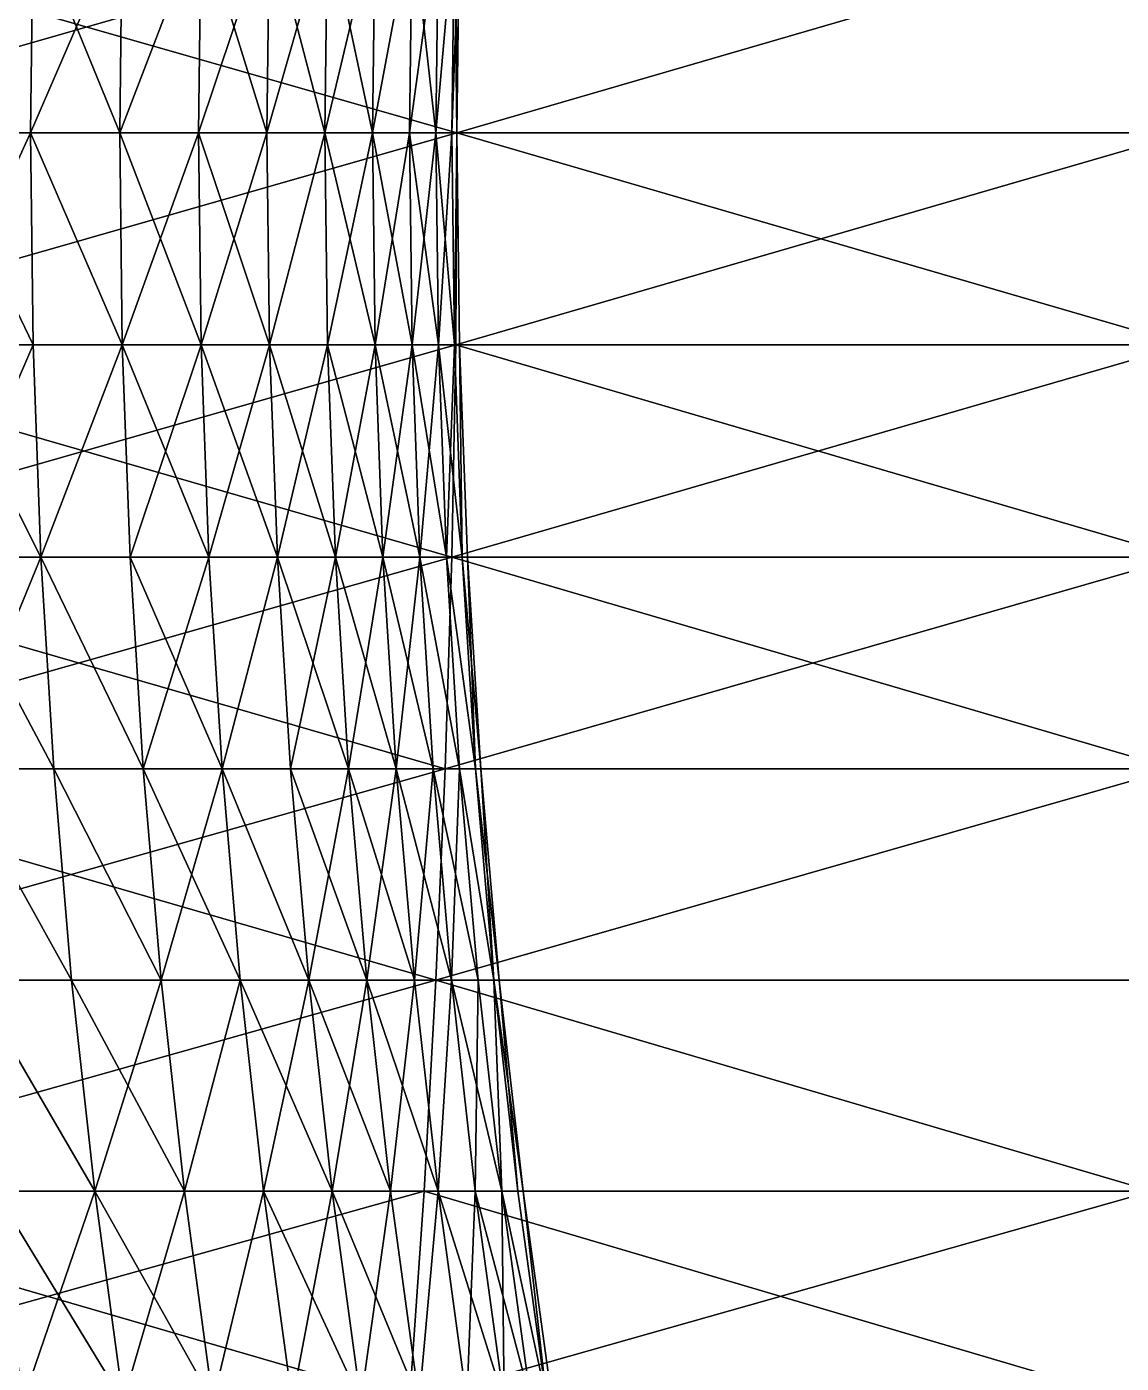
# Model space of a CAD drawing. Header units: millimetres. Extents: x -3250 to 8000, y -3250 to 3250.
# Drawn here: x 6359.5 to 6462.5, y -115.6 to 10 of the extents above; entities that cross this region are included whole.
import ezdxf

# ---------------------------------------------------------------- set-up
doc = ezdxf.new("R2010")
doc.units = ezdxf.units.MM
doc.header["$MEASUREMENT"] = 0
doc.layers.add('MESH_3D', color=2, linetype='CONTINUOUS')

msp = doc.modelspace()

# ---------------------------------------------------------------- linework, layer by layer
at = {"layer": 'MESH_3D'}
for points in [[(6330.29, 19.94, 789.91), (6400, 0, 828.72), (6330.41, 0, 789.69)], [(6330.29, 19.94, 789.91), (6399.88, 19.94, 828.93), (6400, 0, 828.72)], [(6399.88, 19.94, 25871.07), (6330.29, 19.94, 25910.09), (6330.41, 0, 25910.31)], [(6399.88, 19.94, 25871.07), (6330.41, 0, 25910.31), (6400, 0, 25871.28)], [(6350.52, 0, 3205.19), (6359.88, 0, 3243.97), (6360.13, 19.94, 3243.91)], [(6350.52, 0, 3205.19), (6360.13, 19.94, 3243.91), (6350.76, 19.94, 3205.13)], [(6360.13, 19.94, 23456.09), (6359.88, 0, 23456.03), (6350.52, 0, 23494.81)], [(6360.13, 19.94, 23456.09), (6350.52, 0, 23494.81), (6350.76, 19.94, 23494.87)], [(6359.88, 0, 3243.97), (6368.28, 0, 3282.97), (6360.13, 19.94, 3243.91)], [(6368.52, 19.94, 23417.08), (6368.28, 0, 23417.03), (6359.88, 0, 23456.03)], [(6368.52, 19.94, 23417.08), (6359.88, 0, 23456.03), (6360.13, 19.94, 23456.09)], [(6360.13, 19.94, 3243.91), (6368.28, 0, 3282.97), (6368.52, 19.94, 3282.92)], [(6368.28, 0, 3282.97), (6375.94, 19.94, 3322.12), (6368.52, 19.94, 3282.92)], [(6368.28, 0, 3282.97), (6375.69, 0, 3322.16), (6375.94, 19.94, 3322.12)], [(6375.94, 19.94, 23377.88), (6375.69, 0, 23377.84), (6368.28, 0, 23417.03)], [(6375.94, 19.94, 23377.88), (6368.28, 0, 23417.03), (6368.52, 19.94, 23417.08)], [(6375.69, 0, 3322.16), (6382.38, 19.94, 3361.5), (6375.94, 19.94, 3322.12)], [(6375.69, 0, 3322.16), (6382.13, 0, 3361.53), (6382.38, 19.94, 3361.5)], [(6375.94, 19.94, 23377.88), (6382.13, 0, 23338.47), (6375.69, 0, 23377.84)], [(6382.38, 19.94, 23338.5), (6382.13, 0, 23338.47), (6375.94, 19.94, 23377.88)], [(6382.13, 0, 3361.53), (6387.83, 19.94, 3401.02), (6382.38, 19.94, 3361.5)], [(6382.13, 0, 3361.53), (6387.58, 0, 3401.05), (6387.83, 19.94, 3401.02)], [(6382.38, 19.94, 23338.5), (6387.58, 0, 23298.95), (6382.13, 0, 23338.47)], [(6387.83, 19.94, 23298.98), (6387.58, 0, 23298.95), (6382.38, 19.94, 23338.5)], [(6387.58, 0, 3401.05), (6392.05, 0, 3440.69), (6387.83, 19.94, 3401.02)], [(6392.3, 19.94, 23259.33), (6392.05, 0, 23259.31), (6387.58, 0, 23298.95)], [(6392.3, 19.94, 23259.33), (6387.58, 0, 23298.95), (6387.83, 19.94, 23298.98)], [(6387.83, 19.94, 3401.02), (6392.05, 0, 3440.69), (6392.3, 19.94, 3440.67)], [(6392.05, 0, 3440.69), (6395.77, 19.94, 3480.41), (6392.3, 19.94, 3440.67)], [(6392.05, 0, 3440.69), (6395.53, 0, 3480.43), (6395.77, 19.94, 3480.41)], [(6395.77, 19.94, 23219.59), (6395.53, 0, 23219.57), (6392.05, 0, 23259.31)], [(6395.77, 19.94, 23219.59), (6392.05, 0, 23259.31), (6392.3, 19.94, 23259.33)], [(6395.53, 0, 3480.43), (6398.01, 0, 3520.25), (6395.77, 19.94, 3480.41)], [(6398.26, 19.94, 23179.77), (6398.01, 0, 23179.75), (6395.53, 0, 23219.57)], [(6398.26, 19.94, 23179.77), (6395.53, 0, 23219.57), (6395.77, 19.94, 23219.59)], [(6395.77, 19.94, 3480.41), (6398.01, 0, 3520.25), (6398.26, 19.94, 3520.23)], [(6398.01, 0, 3520.25), (6399.5, 0, 3560.11), (6399.75, 19.94, 3560.1)], [(6398.01, 0, 3520.25), (6399.75, 19.94, 3560.1), (6398.26, 19.94, 3520.23)], [(6399.75, 19.94, 23139.9), (6399.5, 0, 23139.89), (6398.01, 0, 23179.75)], [(6399.75, 19.94, 23139.9), (6398.01, 0, 23179.75), (6398.26, 19.94, 23179.77)], [(6399.5, 0, 3560.11), (6400.25, 19.94, 3600), (6399.75, 19.94, 3560.1)], [(6399.5, 0, 3560.11), (6400, 0, 3600), (6400.25, 19.94, 3600)], [(6399.75, 19.94, 23139.9), (6400, 0, 23100), (6399.5, 0, 23139.89)], [(6399.75, 19.94, 23139.9), (6400.25, 19.94, 23100), (6400, 0, 23100)], [(6399.88, 19.94, 828.93), (6468.46, 19.94, 869.68), (6400, 0, 828.72)], [(6468.46, 19.94, 25830.32), (6399.88, 19.94, 25871.07), (6400, 0, 25871.28)], [(6468.46, 19.94, 869.68), (6468.59, 0, 869.47), (6400, 0, 828.72)], [(6400.25, 19.94, 23100), (6400.25, 19.94, 3600), (6400, 0, 3600)], [(6400, 0, 23100), (6400.25, 19.94, 23100), (6400, 0, 3600)], [(6468.46, 19.94, 25830.32), (6400, 0, 25871.28), (6468.59, 0, 25830.53)], [(6330.29, -19.94, 789.91), (6330.41, 0, 789.69), (6400, 0, 828.72)], [(6330.29, -19.94, 789.91), (6400, 0, 828.72), (6399.88, -19.94, 828.93)], [(6400, 0, 25871.28), (6330.29, -19.94, 25910.09), (6399.88, -19.94, 25871.07)], [(6400, 0, 25871.28), (6330.41, 0, 25910.31), (6330.29, -19.94, 25910.09)], [(6350.76, -19.94, 3205.13), (6359.88, 0, 3243.97), (6350.52, 0, 3205.19)], [(6360.13, -19.94, 23456.09), (6350.52, 0, 23494.81), (6359.88, 0, 23456.03)], [(6360.13, -19.94, 23456.09), (6350.76, -19.94, 23494.87), (6350.52, 0, 23494.81)], [(6350.76, -19.94, 3205.13), (6360.13, -19.94, 3243.91), (6359.88, 0, 3243.97)], [(6359.88, 0, 3243.97), (6368.52, -19.94, 3282.92), (6368.28, 0, 3282.97)], [(6360.13, -19.94, 3243.91), (6368.52, -19.94, 3282.92), (6359.88, 0, 3243.97)], [(6368.52, -19.94, 23417.08), (6359.88, 0, 23456.03), (6368.28, 0, 23417.03)], [(6368.52, -19.94, 23417.08), (6360.13, -19.94, 23456.09), (6359.88, 0, 23456.03)], [(6368.52, -19.94, 3282.92), (6375.69, 0, 3322.16), (6368.28, 0, 3282.97)], [(6375.94, -19.94, 23377.88), (6368.28, 0, 23417.03), (6375.69, 0, 23377.84)], [(6375.94, -19.94, 23377.88), (6368.52, -19.94, 23417.08), (6368.28, 0, 23417.03)], [(6368.52, -19.94, 3282.92), (6375.94, -19.94, 3322.12), (6375.69, 0, 3322.16)], [(6375.69, 0, 3322.16), (6382.38, -19.94, 3361.5), (6382.13, 0, 3361.53)], [(6375.94, -19.94, 3322.12), (6382.38, -19.94, 3361.5), (6375.69, 0, 3322.16)], [(6375.94, -19.94, 23377.88), (6375.69, 0, 23377.84), (6382.13, 0, 23338.47)], [(6382.38, -19.94, 23338.5), (6375.94, -19.94, 23377.88), (6382.13, 0, 23338.47)], [(6382.38, -19.94, 3361.5), (6387.58, 0, 3401.05), (6382.13, 0, 3361.53)], [(6382.38, -19.94, 23338.5), (6382.13, 0, 23338.47), (6387.58, 0, 23298.95)], [(6382.38, -19.94, 3361.5), (6387.83, -19.94, 3401.02), (6387.58, 0, 3401.05)], [(6387.83, -19.94, 23298.98), (6382.38, -19.94, 23338.5), (6387.58, 0, 23298.95)], [(6387.83, -19.94, 3401.02), (6392.05, 0, 3440.69), (6387.58, 0, 3401.05)], [(6392.3, -19.94, 23259.33), (6387.58, 0, 23298.95), (6392.05, 0, 23259.31)], [(6392.3, -19.94, 23259.33), (6387.83, -19.94, 23298.98), (6387.58, 0, 23298.95)], [(6387.83, -19.94, 3401.02), (6392.3, -19.94, 3440.67), (6392.05, 0, 3440.69)], [(6392.3, -19.94, 3440.67), (6395.53, 0, 3480.43), (6392.05, 0, 3440.69)], [(6395.77, -19.94, 23219.59), (6392.05, 0, 23259.31), (6395.53, 0, 23219.57)], [(6395.77, -19.94, 23219.59), (6392.3, -19.94, 23259.33), (6392.05, 0, 23259.31)], [(6392.3, -19.94, 3440.67), (6395.77, -19.94, 3480.41), (6395.53, 0, 3480.43)], [(6395.77, -19.94, 3480.41), (6398.01, 0, 3520.25), (6395.53, 0, 3480.43)], [(6398.26, -19.94, 23179.77), (6395.53, 0, 23219.57), (6398.01, 0, 23179.75)], [(6398.26, -19.94, 23179.77), (6395.77, -19.94, 23219.59), (6395.53, 0, 23219.57)], [(6395.77, -19.94, 3480.41), (6398.26, -19.94, 3520.23), (6398.01, 0, 3520.25)], [(6398.01, 0, 3520.25), (6399.75, -19.94, 3560.1), (6399.5, 0, 3560.11)], [(6398.26, -19.94, 3520.23), (6399.75, -19.94, 3560.1), (6398.01, 0, 3520.25)], [(6398.26, -19.94, 23179.77), (6398.01, 0, 23179.75), (6399.5, 0, 23139.89)], [(6399.75, -19.94, 23139.9), (6398.26, -19.94, 23179.77), (6399.5, 0, 23139.89)], [(6399.75, -19.94, 3560.1), (6400, 0, 3600), (6399.5, 0, 3560.11)], [(6399.75, -19.94, 23139.9), (6399.5, 0, 23139.89), (6400, 0, 23100)], [(6399.75, -19.94, 23139.9), (6400, 0, 23100), (6400.25, -19.94, 23100)], [(6399.88, -19.94, 828.93), (6400, 0, 828.72), (6468.46, -19.94, 869.68)], [(6468.59, 0, 25830.53), (6399.88, -19.94, 25871.07), (6468.46, -19.94, 25830.32)], [(6468.59, 0, 25830.53), (6400, 0, 25871.28), (6399.88, -19.94, 25871.07)], [(6468.46, -19.94, 869.68), (6400, 0, 828.72), (6468.59, 0, 869.47)], [(6400.25, -19.94, 23100), (6400, 0, 23100), (6400, 0, 3600)], [(6399.75, -19.94, 3560.1), (6400.25, -19.94, 3600), (6400, 0, 3600)], [(6400.25, -19.94, 23100), (6400, 0, 3600), (6400.25, -19.94, 3600)], [(6330.29, -19.94, 789.91), (6399.5, -39.88, 829.58), (6329.94, -39.88, 790.56)], [(6399.88, -19.94, 25871.07), (6330.29, -19.94, 25910.09), (6329.94, -39.88, 25909.44)], [(6399.88, -19.94, 25871.07), (6329.94, -39.88, 25909.44), (6399.5, -39.88, 25870.42)], [(6330.29, -19.94, 789.91), (6399.88, -19.94, 828.93), (6399.5, -39.88, 829.58)], [(6351.49, -39.88, 3204.94), (6360.13, -19.94, 3243.91), (6350.76, -19.94, 3205.13)], [(6360.85, -39.88, 23456.25), (6350.76, -19.94, 23494.87), (6360.13, -19.94, 23456.09)], [(6360.85, -39.88, 23456.25), (6351.49, -39.88, 23495.06), (6350.76, -19.94, 23494.87)], [(6351.49, -39.88, 3204.94), (6360.85, -39.88, 3243.75), (6360.13, -19.94, 3243.91)], [(6360.85, -39.88, 3243.75), (6368.52, -19.94, 3282.92), (6360.13, -19.94, 3243.91)], [(6368.52, -19.94, 23417.08), (6360.85, -39.88, 23456.25), (6360.13, -19.94, 23456.09)], [(6360.85, -39.88, 3243.75), (6369.25, -39.88, 3282.77), (6368.52, -19.94, 3282.92)], [(6369.25, -39.88, 23417.23), (6360.85, -39.88, 23456.25), (6368.52, -19.94, 23417.08)], [(6369.25, -39.88, 3282.77), (6375.94, -19.94, 3322.12), (6368.52, -19.94, 3282.92)], [(6376.67, -39.88, 23378.01), (6369.25, -39.88, 23417.23), (6368.52, -19.94, 23417.08)], [(6376.67, -39.88, 23378.01), (6368.52, -19.94, 23417.08), (6375.94, -19.94, 23377.88)], [(6369.25, -39.88, 3282.77), (6376.67, -39.88, 3321.99), (6375.94, -19.94, 3322.12)], [(6376.67, -39.88, 3321.99), (6382.38, -19.94, 3361.5), (6375.94, -19.94, 3322.12)], [(6383.11, -39.88, 23338.62), (6375.94, -19.94, 23377.88), (6382.38, -19.94, 23338.5)], [(6383.11, -39.88, 23338.62), (6376.67, -39.88, 23378.01), (6375.94, -19.94, 23377.88)], [(6376.67, -39.88, 3321.99), (6383.11, -39.88, 3361.38), (6382.38, -19.94, 3361.5)], [(6383.11, -39.88, 3361.38), (6387.83, -19.94, 3401.02), (6382.38, -19.94, 3361.5)], [(6388.57, -39.88, 23299.07), (6382.38, -19.94, 23338.5), (6387.83, -19.94, 23298.98)], [(6388.57, -39.88, 23299.07), (6383.11, -39.88, 23338.62), (6382.38, -19.94, 23338.5)], [(6383.11, -39.88, 3361.38), (6388.57, -39.88, 3400.93), (6387.83, -19.94, 3401.02)], [(6388.57, -39.88, 3400.93), (6392.3, -19.94, 3440.67), (6387.83, -19.94, 3401.02)], [(6393.04, -39.88, 23259.41), (6387.83, -19.94, 23298.98), (6392.3, -19.94, 23259.33)], [(6393.04, -39.88, 23259.41), (6388.57, -39.88, 23299.07), (6387.83, -19.94, 23298.98)], [(6388.57, -39.88, 3400.93), (6393.04, -39.88, 3440.59), (6392.3, -19.94, 3440.67)], [(6393.04, -39.88, 3440.59), (6395.77, -19.94, 3480.41), (6392.3, -19.94, 3440.67)], [(6396.52, -39.88, 23219.64), (6393.04, -39.88, 23259.41), (6392.3, -19.94, 23259.33)], [(6396.52, -39.88, 23219.64), (6392.3, -19.94, 23259.33), (6395.77, -19.94, 23219.59)], [(6393.04, -39.88, 3440.59), (6396.52, -39.88, 3480.36), (6395.77, -19.94, 3480.41)], [(6396.52, -39.88, 3480.36), (6398.26, -19.94, 3520.23), (6395.77, -19.94, 3480.41)], [(6399, -39.88, 23179.8), (6395.77, -19.94, 23219.59), (6398.26, -19.94, 23179.77)], [(6399, -39.88, 23179.8), (6396.52, -39.88, 23219.64), (6395.77, -19.94, 23219.59)], [(6396.52, -39.88, 3480.36), (6399, -39.88, 3520.2), (6398.26, -19.94, 3520.23)], [(6399, -39.88, 3520.2), (6399.75, -19.94, 3560.1), (6398.26, -19.94, 3520.23)], [(6400.5, -39.88, 23139.91), (6399, -39.88, 23179.8), (6398.26, -19.94, 23179.77)], [(6400.5, -39.88, 23139.91), (6398.26, -19.94, 23179.77), (6399.75, -19.94, 23139.9)], [(6399, -39.88, 3520.2), (6400.5, -39.88, 3560.09), (6399.75, -19.94, 3560.1)], [(6399.5, -39.88, 829.58), (6468.46, -19.94, 869.68), (6468.07, -39.88, 870.32)], [(6399.88, -19.94, 828.93), (6468.46, -19.94, 869.68), (6399.5, -39.88, 829.58)], [(6468.07, -39.88, 25829.68), (6399.88, -19.94, 25871.07), (6399.5, -39.88, 25870.42)], [(6400.5, -39.88, 3560.09), (6400.25, -19.94, 3600), (6399.75, -19.94, 3560.1)], [(6400.5, -39.88, 23139.91), (6399.75, -19.94, 23139.9), (6400.25, -19.94, 23100)], [(6468.46, -19.94, 25830.32), (6399.88, -19.94, 25871.07), (6468.07, -39.88, 25829.68)], [(6400.5, -39.88, 3560.09), (6400.99, -39.88, 3600), (6400.25, -19.94, 3600)], [(6400.99, -39.88, 23100), (6400.25, -19.94, 23100), (6400.25, -19.94, 3600)], [(6400.99, -39.88, 23100), (6400.25, -19.94, 3600), (6400.99, -39.88, 3600)], [(6400.5, -39.88, 23139.91), (6400.25, -19.94, 23100), (6400.99, -39.88, 23100)], [(6329.94, -39.88, 790.56), (6398.88, -59.78, 830.66), (6329.34, -59.78, 791.66)], [(6399.5, -39.88, 25870.42), (6329.34, -59.78, 25908.34), (6398.88, -59.78, 25869.34)], [(6399.5, -39.88, 25870.42), (6329.94, -39.88, 25909.44), (6329.34, -59.78, 25908.34)], [(6329.94, -39.88, 790.56), (6399.5, -39.88, 829.58), (6398.88, -59.78, 830.66)], [(6351.49, -39.88, 3204.94), (6362.07, -59.78, 3243.47), (6360.85, -39.88, 3243.75)], [(6352.69, -59.78, 3204.64), (6362.07, -59.78, 3243.47), (6351.49, -39.88, 3204.94)], [(6360.85, -39.88, 23456.25), (6352.69, -59.78, 23495.36), (6351.49, -39.88, 23495.06)], [(6362.07, -59.78, 23456.53), (6352.69, -59.78, 23495.36), (6360.85, -39.88, 23456.25)], [(6360.85, -39.88, 3243.75), (6370.47, -59.78, 3282.52), (6369.25, -39.88, 3282.77)], [(6362.07, -59.78, 3243.47), (6370.47, -59.78, 3282.52), (6360.85, -39.88, 3243.75)], [(6370.47, -59.78, 23417.48), (6360.85, -39.88, 23456.25), (6369.25, -39.88, 23417.23)], [(6370.47, -59.78, 23417.48), (6362.07, -59.78, 23456.53), (6360.85, -39.88, 23456.25)], [(6369.25, -39.88, 3282.77), (6377.9, -59.78, 3321.77), (6376.67, -39.88, 3321.99)], [(6370.47, -59.78, 3282.52), (6377.9, -59.78, 3321.77), (6369.25, -39.88, 3282.77)], [(6376.67, -39.88, 23378.01), (6370.47, -59.78, 23417.48), (6369.25, -39.88, 23417.23)], [(6377.9, -59.78, 23378.23), (6370.47, -59.78, 23417.48), (6376.67, -39.88, 23378.01)], [(6377.9, -59.78, 3321.77), (6383.11, -39.88, 3361.38), (6376.67, -39.88, 3321.99)], [(6383.11, -39.88, 23338.62), (6377.9, -59.78, 23378.23), (6376.67, -39.88, 23378.01)], [(6377.9, -59.78, 3321.77), (6384.34, -59.78, 3361.2), (6383.11, -39.88, 3361.38)], [(6384.34, -59.78, 23338.8), (6377.9, -59.78, 23378.23), (6383.11, -39.88, 23338.62)], [(6384.34, -59.78, 3361.2), (6388.57, -39.88, 3400.93), (6383.11, -39.88, 3361.38)], [(6389.8, -59.78, 23299.23), (6383.11, -39.88, 23338.62), (6388.57, -39.88, 23299.07)], [(6389.8, -59.78, 23299.23), (6384.34, -59.78, 23338.8), (6383.11, -39.88, 23338.62)], [(6384.34, -59.78, 3361.2), (6389.8, -59.78, 3400.77), (6388.57, -39.88, 3400.93)], [(6388.57, -39.88, 3400.93), (6394.28, -59.78, 3440.47), (6393.04, -39.88, 3440.59)], [(6389.8, -59.78, 3400.77), (6394.28, -59.78, 3440.47), (6388.57, -39.88, 3400.93)], [(6393.04, -39.88, 23259.41), (6389.8, -59.78, 23299.23), (6388.57, -39.88, 23299.07)], [(6394.28, -59.78, 23259.53), (6389.8, -59.78, 23299.23), (6393.04, -39.88, 23259.41)], [(6394.28, -59.78, 3440.47), (6396.52, -39.88, 3480.36), (6393.04, -39.88, 3440.59)], [(6397.76, -59.78, 23219.74), (6394.28, -59.78, 23259.53), (6393.04, -39.88, 23259.41)], [(6397.76, -59.78, 23219.74), (6393.04, -39.88, 23259.41), (6396.52, -39.88, 23219.64)], [(6394.28, -59.78, 3440.47), (6397.76, -59.78, 3480.26), (6396.52, -39.88, 3480.36)], [(6396.52, -39.88, 3480.36), (6400.25, -59.78, 3520.14), (6399, -39.88, 3520.2)], [(6397.76, -59.78, 3480.26), (6400.25, -59.78, 3520.14), (6396.52, -39.88, 3480.36)], [(6400.25, -59.78, 23179.86), (6397.76, -59.78, 23219.74), (6396.52, -39.88, 23219.64)], [(6400.25, -59.78, 23179.86), (6396.52, -39.88, 23219.64), (6399, -39.88, 23179.8)], [(6399.5, -39.88, 829.58), (6467.43, -59.78, 871.38), (6398.88, -59.78, 830.66)], [(6468.07, -39.88, 25829.68), (6399.5, -39.88, 25870.42), (6398.88, -59.78, 25869.34)], [(6468.07, -39.88, 25829.68), (6398.88, -59.78, 25869.34), (6467.43, -59.78, 25828.62)], [(6399, -39.88, 3520.2), (6401.74, -59.78, 3560.06), (6400.5, -39.88, 3560.09)], [(6400.25, -59.78, 3520.14), (6401.74, -59.78, 3560.06), (6399, -39.88, 3520.2)], [(6401.74, -59.78, 23139.94), (6400.25, -59.78, 23179.86), (6399, -39.88, 23179.8)], [(6401.74, -59.78, 23139.94), (6399, -39.88, 23179.8), (6400.5, -39.88, 23139.91)], [(6399.5, -39.88, 829.58), (6468.07, -39.88, 870.32), (6467.43, -59.78, 871.38)], [(6400.5, -39.88, 3560.09), (6402.24, -59.78, 3600), (6400.99, -39.88, 3600)], [(6401.74, -59.78, 3560.06), (6402.24, -59.78, 3600), (6400.5, -39.88, 3560.09)], [(6401.74, -59.78, 23139.94), (6400.5, -39.88, 23139.91), (6400.99, -39.88, 23100)], [(6402.24, -59.78, 23100), (6400.99, -39.88, 23100), (6400.99, -39.88, 3600)], [(6402.24, -59.78, 23100), (6400.99, -39.88, 3600), (6402.24, -59.78, 3600)], [(6401.74, -59.78, 23139.94), (6400.99, -39.88, 23100), (6402.24, -59.78, 23100)], [(6329.34, -59.78, 791.66), (6398.01, -79.65, 832.16), (6328.51, -79.65, 793.18)], [(6398.88, -59.78, 25869.34), (6328.51, -79.65, 25906.82), (6398.01, -79.65, 25867.84)], [(6398.88, -59.78, 25869.34), (6329.34, -59.78, 25908.34), (6328.51, -79.65, 25906.82)], [(6329.34, -59.78, 791.66), (6398.88, -59.78, 830.66), (6398.01, -79.65, 832.16)], [(6352.69, -59.78, 3204.64), (6363.76, -79.65, 3243.08), (6362.07, -59.78, 3243.47)], [(6354.38, -79.65, 3204.21), (6363.76, -79.65, 3243.08), (6352.69, -59.78, 3204.64)], [(6363.76, -79.65, 23456.92), (6352.69, -59.78, 23495.36), (6362.07, -59.78, 23456.53)], [(6363.76, -79.65, 23456.92), (6354.38, -79.65, 23495.79), (6352.69, -59.78, 23495.36)], [(6362.07, -59.78, 3243.47), (6372.17, -79.65, 3282.18), (6370.47, -59.78, 3282.52)], [(6363.76, -79.65, 3243.08), (6372.17, -79.65, 3282.18), (6362.07, -59.78, 3243.47)], [(6372.17, -79.65, 23417.82), (6363.76, -79.65, 23456.92), (6362.07, -59.78, 23456.53)], [(6372.17, -79.65, 23417.82), (6362.07, -59.78, 23456.53), (6370.47, -59.78, 23417.48)], [(6372.17, -79.65, 3282.18), (6377.9, -59.78, 3321.77), (6370.47, -59.78, 3282.52)], [(6379.61, -79.65, 23378.53), (6370.47, -59.78, 23417.48), (6377.9, -59.78, 23378.23)], [(6379.61, -79.65, 23378.53), (6372.17, -79.65, 23417.82), (6370.47, -59.78, 23417.48)], [(6372.17, -79.65, 3282.18), (6379.61, -79.65, 3321.47), (6377.9, -59.78, 3321.77)], [(6377.9, -59.78, 3321.77), (6386.06, -79.65, 3360.94), (6384.34, -59.78, 3361.2)], [(6379.61, -79.65, 3321.47), (6386.06, -79.65, 3360.94), (6377.9, -59.78, 3321.77)], [(6386.06, -79.65, 23339.06), (6379.61, -79.65, 23378.53), (6377.9, -59.78, 23378.23)], [(6386.06, -79.65, 23339.06), (6377.9, -59.78, 23378.23), (6384.34, -59.78, 23338.8)], [(6386.06, -79.65, 3360.94), (6389.8, -59.78, 3400.77), (6384.34, -59.78, 3361.2)], [(6391.53, -79.65, 23299.44), (6384.34, -59.78, 23338.8), (6389.8, -59.78, 23299.23)], [(6391.53, -79.65, 23299.44), (6386.06, -79.65, 23339.06), (6384.34, -59.78, 23338.8)], [(6386.06, -79.65, 3360.94), (6391.53, -79.65, 3400.56), (6389.8, -59.78, 3400.77)], [(6391.53, -79.65, 3400.56), (6394.28, -59.78, 3440.47), (6389.8, -59.78, 3400.77)], [(6396, -79.65, 23259.7), (6391.53, -79.65, 23299.44), (6389.8, -59.78, 23299.23)], [(6396, -79.65, 23259.7), (6389.8, -59.78, 23299.23), (6394.28, -59.78, 23259.53)], [(6391.53, -79.65, 3400.56), (6396, -79.65, 3440.3), (6394.28, -59.78, 3440.47)], [(6396, -79.65, 3440.3), (6397.76, -59.78, 3480.26), (6394.28, -59.78, 3440.47)], [(6399.49, -79.65, 23219.87), (6394.28, -59.78, 23259.53), (6397.76, -59.78, 23219.74)], [(6399.49, -79.65, 23219.87), (6396, -79.65, 23259.7), (6394.28, -59.78, 23259.53)], [(6396, -79.65, 3440.3), (6399.49, -79.65, 3480.13), (6397.76, -59.78, 3480.26)], [(6399.49, -79.65, 3480.13), (6400.25, -59.78, 3520.14), (6397.76, -59.78, 3480.26)], [(6401.98, -79.65, 23179.95), (6397.76, -59.78, 23219.74), (6400.25, -59.78, 23179.86)], [(6401.98, -79.65, 23179.95), (6399.49, -79.65, 23219.87), (6397.76, -59.78, 23219.74)], [(6398.01, -79.65, 832.16), (6467.43, -59.78, 871.38), (6466.52, -79.65, 872.86)], [(6398.88, -59.78, 830.66), (6467.43, -59.78, 871.38), (6398.01, -79.65, 832.16)], [(6467.43, -59.78, 25828.62), (6398.01, -79.65, 25867.84), (6466.52, -79.65, 25827.14)], [(6467.43, -59.78, 25828.62), (6398.88, -59.78, 25869.34), (6398.01, -79.65, 25867.84)], [(6399.49, -79.65, 3480.13), (6401.98, -79.65, 3520.05), (6400.25, -59.78, 3520.14)], [(6400.25, -59.78, 3520.14), (6403.48, -79.65, 3560.01), (6401.74, -59.78, 3560.06)], [(6401.98, -79.65, 3520.05), (6403.48, -79.65, 3560.01), (6400.25, -59.78, 3520.14)], [(6403.48, -79.65, 23139.99), (6401.98, -79.65, 23179.95), (6400.25, -59.78, 23179.86)], [(6403.48, -79.65, 23139.99), (6400.25, -59.78, 23179.86), (6401.74, -59.78, 23139.94)], [(6403.48, -79.65, 3560.01), (6402.24, -59.78, 3600), (6401.74, -59.78, 3560.06)], [(6401.74, -59.78, 23139.94), (6402.24, -59.78, 23100), (6403.98, -79.65, 23100)], [(6403.48, -79.65, 23139.99), (6401.74, -59.78, 23139.94), (6403.98, -79.65, 23100)], [(6403.48, -79.65, 3560.01), (6403.98, -79.65, 3600), (6402.24, -59.78, 3600)], [(6403.98, -79.65, 23100), (6402.24, -59.78, 23100), (6402.24, -59.78, 3600)], [(6403.98, -79.65, 23100), (6402.24, -59.78, 3600), (6403.98, -79.65, 3600)], [(6327.44, -99.47, 795.14), (6398.01, -79.65, 832.16), (6396.9, -99.47, 834.1)], [(6328.51, -79.65, 793.18), (6398.01, -79.65, 832.16), (6327.44, -99.47, 795.14)], [(6398.01, -79.65, 25867.84), (6327.44, -99.47, 25904.86), (6396.9, -99.47, 25865.9)], [(6398.01, -79.65, 25867.84), (6328.51, -79.65, 25906.82), (6327.44, -99.47, 25904.86)], [(6354.38, -79.65, 3204.21), (6365.94, -99.47, 3242.58), (6363.76, -79.65, 3243.08)], [(6356.54, -99.47, 3203.66), (6365.94, -99.47, 3242.58), (6354.38, -79.65, 3204.21)], [(6365.94, -99.47, 23457.42), (6356.54, -99.47, 23496.34), (6354.38, -79.65, 23495.79)], [(6365.94, -99.47, 23457.42), (6354.38, -79.65, 23495.79), (6363.76, -79.65, 23456.92)], [(6365.94, -99.47, 3242.58), (6372.17, -79.65, 3282.18), (6363.76, -79.65, 3243.08)], [(6374.36, -99.47, 23418.26), (6365.94, -99.47, 23457.42), (6363.76, -79.65, 23456.92)], [(6374.36, -99.47, 23418.26), (6363.76, -79.65, 23456.92), (6372.17, -79.65, 23417.82)], [(6365.94, -99.47, 3242.58), (6374.36, -99.47, 3281.74), (6372.17, -79.65, 3282.18)], [(6374.36, -99.47, 3281.74), (6379.61, -79.65, 3321.47), (6372.17, -79.65, 3282.18)], [(6379.61, -79.65, 23378.53), (6374.36, -99.47, 23418.26), (6372.17, -79.65, 23417.82)], [(6374.36, -99.47, 3281.74), (6381.81, -99.47, 3321.08), (6379.61, -79.65, 3321.47)], [(6381.81, -99.47, 23378.92), (6374.36, -99.47, 23418.26), (6379.61, -79.65, 23378.53)], [(6381.81, -99.47, 3321.08), (6386.06, -79.65, 3360.94), (6379.61, -79.65, 3321.47)], [(6388.27, -99.47, 23339.39), (6381.81, -99.47, 23378.92), (6379.61, -79.65, 23378.53)], [(6388.27, -99.47, 23339.39), (6379.61, -79.65, 23378.53), (6386.06, -79.65, 23339.06)], [(6381.81, -99.47, 3321.08), (6388.27, -99.47, 3360.61), (6386.06, -79.65, 3360.94)], [(6388.27, -99.47, 3360.61), (6391.53, -79.65, 3400.56), (6386.06, -79.65, 3360.94)], [(6393.74, -99.47, 23299.72), (6386.06, -79.65, 23339.06), (6391.53, -79.65, 23299.44)], [(6393.74, -99.47, 23299.72), (6388.27, -99.47, 23339.39), (6386.06, -79.65, 23339.06)], [(6388.27, -99.47, 3360.61), (6393.74, -99.47, 3400.28), (6391.53, -79.65, 3400.56)], [(6391.53, -79.65, 3400.56), (6398.23, -99.47, 3440.07), (6396, -79.65, 3440.3)], [(6393.74, -99.47, 3400.28), (6398.23, -99.47, 3440.07), (6391.53, -79.65, 3400.56)], [(6396, -79.65, 23259.7), (6393.74, -99.47, 23299.72), (6391.53, -79.65, 23299.44)], [(6398.23, -99.47, 23259.93), (6393.74, -99.47, 23299.72), (6396, -79.65, 23259.7)], [(6398.23, -99.47, 3440.07), (6399.49, -79.65, 3480.13), (6396, -79.65, 3440.3)], [(6399.49, -79.65, 23219.87), (6398.23, -99.47, 23259.93), (6396, -79.65, 23259.7)], [(6398.01, -79.65, 832.16), (6465.36, -99.47, 874.77), (6396.9, -99.47, 834.1)], [(6465.36, -99.47, 25825.23), (6398.01, -79.65, 25867.84), (6396.9, -99.47, 25865.9)], [(6398.01, -79.65, 832.16), (6466.52, -79.65, 872.86), (6465.36, -99.47, 874.77)], [(6466.52, -79.65, 25827.14), (6398.01, -79.65, 25867.84), (6465.36, -99.47, 25825.23)], [(6398.23, -99.47, 3440.07), (6401.72, -99.47, 3479.97), (6399.49, -79.65, 3480.13)], [(6401.72, -99.47, 23220.03), (6398.23, -99.47, 23259.93), (6399.49, -79.65, 23219.87)], [(6401.72, -99.47, 3479.97), (6401.98, -79.65, 3520.05), (6399.49, -79.65, 3480.13)], [(6404.21, -99.47, 23180.06), (6401.72, -99.47, 23220.03), (6399.49, -79.65, 23219.87)], [(6404.21, -99.47, 23180.06), (6399.49, -79.65, 23219.87), (6401.98, -79.65, 23179.95)], [(6401.72, -99.47, 3479.97), (6404.21, -99.47, 3519.94), (6401.98, -79.65, 3520.05)], [(6404.21, -99.47, 3519.94), (6403.48, -79.65, 3560.01), (6401.98, -79.65, 3520.05)], [(6403.48, -79.65, 23139.99), (6404.21, -99.47, 23180.06), (6401.98, -79.65, 23179.95)], [(6403.48, -79.65, 3560.01), (6406.21, -99.47, 3600), (6403.98, -79.65, 3600)], [(6405.71, -99.47, 3559.96), (6406.21, -99.47, 3600), (6403.48, -79.65, 3560.01)], [(6404.21, -99.47, 3519.94), (6405.71, -99.47, 3559.96), (6403.48, -79.65, 3560.01)], [(6405.71, -99.47, 23140.04), (6404.21, -99.47, 23180.06), (6403.48, -79.65, 23139.99)], [(6405.71, -99.47, 23140.04), (6403.48, -79.65, 23139.99), (6403.98, -79.65, 23100)], [(6406.21, -99.47, 23100), (6403.98, -79.65, 23100), (6403.98, -79.65, 3600)], [(6406.21, -99.47, 23100), (6403.98, -79.65, 3600), (6406.21, -99.47, 3600)], [(6405.71, -99.47, 23140.04), (6403.98, -79.65, 23100), (6406.21, -99.47, 23100)], [(6327.44, -99.47, 795.14), (6395.53, -119.23, 836.46), (6326.14, -119.23, 797.54)], [(6396.9, -99.47, 25865.9), (6326.14, -119.23, 25902.46), (6395.53, -119.23, 25863.54)], [(6396.9, -99.47, 25865.9), (6327.44, -99.47, 25904.86), (6326.14, -119.23, 25902.46)], [(6327.44, -99.47, 795.14), (6396.9, -99.47, 834.1), (6395.53, -119.23, 836.46)], [(6359.18, -119.23, 3202.98), (6365.94, -99.47, 3242.58), (6356.54, -99.47, 3203.66)], [(6368.6, -119.23, 23458.02), (6356.54, -99.47, 23496.34), (6365.94, -99.47, 23457.42)], [(6368.6, -119.23, 23458.02), (6359.18, -119.23, 23497.02), (6356.54, -99.47, 23496.34)], [(6359.18, -119.23, 3202.98), (6368.6, -119.23, 3241.98), (6365.94, -99.47, 3242.58)], [(6368.6, -119.23, 3241.98), (6374.36, -99.47, 3281.74), (6365.94, -99.47, 3242.58)], [(6377.03, -119.23, 23418.8), (6368.6, -119.23, 23458.02), (6365.94, -99.47, 23457.42)], [(6377.03, -119.23, 23418.8), (6365.94, -99.47, 23457.42), (6374.36, -99.47, 23418.26)], [(6368.6, -119.23, 3241.98), (6377.03, -119.23, 3281.2), (6374.36, -99.47, 3281.74)], [(6377.03, -119.23, 3281.2), (6381.81, -99.47, 3321.08), (6374.36, -99.47, 3281.74)], [(6381.81, -99.47, 23378.92), (6377.03, -119.23, 23418.8), (6374.36, -99.47, 23418.26)], [(6377.03, -119.23, 3281.2), (6384.49, -119.23, 3320.61), (6381.81, -99.47, 3321.08)], [(6384.49, -119.23, 23379.39), (6377.03, -119.23, 23418.8), (6381.81, -99.47, 23378.92)], [(6384.49, -119.23, 3320.61), (6388.27, -99.47, 3360.61), (6381.81, -99.47, 3321.08)], [(6390.96, -119.23, 23339.8), (6384.49, -119.23, 23379.39), (6381.81, -99.47, 23378.92)], [(6390.96, -119.23, 23339.8), (6381.81, -99.47, 23378.92), (6388.27, -99.47, 23339.39)], [(6384.49, -119.23, 3320.61), (6390.96, -119.23, 3360.2), (6388.27, -99.47, 3360.61)], [(6390.96, -119.23, 3360.2), (6393.74, -99.47, 3400.28), (6388.27, -99.47, 3360.61)], [(6396.45, -119.23, 23300.06), (6388.27, -99.47, 23339.39), (6393.74, -99.47, 23299.72)], [(6396.45, -119.23, 23300.06), (6390.96, -119.23, 23339.8), (6388.27, -99.47, 23339.39)], [(6390.96, -119.23, 3360.2), (6396.45, -119.23, 3399.94), (6393.74, -99.47, 3400.28)], [(6396.45, -119.23, 3399.94), (6398.23, -99.47, 3440.07), (6393.74, -99.47, 3400.28)], [(6398.23, -99.47, 23259.93), (6396.45, -119.23, 23300.06), (6393.74, -99.47, 23299.72)], [(6395.53, -119.23, 836.46), (6465.36, -99.47, 874.77), (6463.93, -119.23, 877.09)], [(6396.9, -99.47, 834.1), (6465.36, -99.47, 874.77), (6395.53, -119.23, 836.46)], [(6463.93, -119.23, 25822.91), (6396.9, -99.47, 25865.9), (6395.53, -119.23, 25863.54)], [(6396.45, -119.23, 3399.94), (6400.94, -119.23, 3439.8), (6398.23, -99.47, 3440.07)], [(6400.94, -119.23, 23260.2), (6396.45, -119.23, 23300.06), (6398.23, -99.47, 23259.93)], [(6465.36, -99.47, 25825.23), (6396.9, -99.47, 25865.9), (6463.93, -119.23, 25822.91)], [(6400.94, -119.23, 3439.8), (6401.72, -99.47, 3479.97), (6398.23, -99.47, 3440.07)], [(6404.44, -119.23, 23220.24), (6398.23, -99.47, 23259.93), (6401.72, -99.47, 23220.03)], [(6404.44, -119.23, 23220.24), (6400.94, -119.23, 23260.2), (6398.23, -99.47, 23259.93)], [(6400.94, -119.23, 3439.8), (6404.44, -119.23, 3479.76), (6401.72, -99.47, 3479.97)], [(6404.44, -119.23, 3479.76), (6404.21, -99.47, 3519.94), (6401.72, -99.47, 3479.97)], [(6406.94, -119.23, 23180.2), (6404.44, -119.23, 23220.24), (6401.72, -99.47, 23220.03)], [(6406.94, -119.23, 23180.2), (6401.72, -99.47, 23220.03), (6404.21, -99.47, 23180.06)], [(6404.21, -99.47, 3519.94), (6408.44, -119.23, 3559.89), (6405.71, -99.47, 3559.96)], [(6406.94, -119.23, 3519.8), (6408.44, -119.23, 3559.89), (6404.21, -99.47, 3519.94)], [(6404.44, -119.23, 3479.76), (6406.94, -119.23, 3519.8), (6404.21, -99.47, 3519.94)], [(6408.44, -119.23, 23140.11), (6406.94, -119.23, 23180.2), (6404.21, -99.47, 23180.06)], [(6408.44, -119.23, 23140.11), (6404.21, -99.47, 23180.06), (6405.71, -99.47, 23140.04)], [(6408.44, -119.23, 3559.89), (6406.21, -99.47, 3600), (6405.71, -99.47, 3559.96)], [(6408.44, -119.23, 23140.11), (6405.71, -99.47, 23140.04), (6406.21, -99.47, 23100)], [(6408.44, -119.23, 3559.89), (6408.94, -119.23, 3600), (6406.21, -99.47, 3600)], [(6408.94, -119.23, 23100), (6406.21, -99.47, 3600), (6408.94, -119.23, 3600)], [(6408.94, -119.23, 23100), (6406.21, -99.47, 23100), (6406.21, -99.47, 3600)], [(6408.44, -119.23, 23140.11), (6406.21, -99.47, 23100), (6408.94, -119.23, 23100)]]:
    msp.add_3dface(points, dxfattribs=at)

doc.saveas('drawing.dxf')
